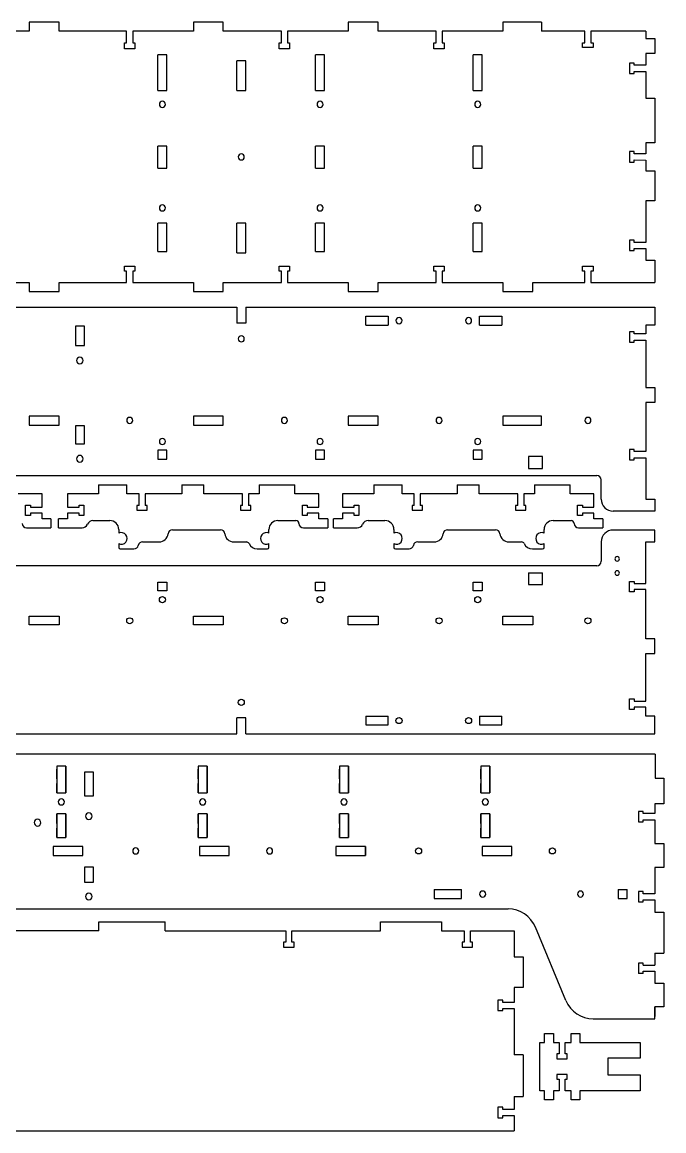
# Model space of a CAD drawing. Extents: x -1265 to 978, y -734 to 17.
# Drawn here: x -397 to 34, y -728 to 17 of the extents above; entities that cross this region are included whole.
import ezdxf

# ---------------------------------------------------------------- set-up
doc = ezdxf.new("R2010")
doc.units = 0
doc.linetypes.add('HIDDEN', pattern=[9.525, 6.35, -3.175])
doc.layers.get('0').update_dxf_attribs({"color": 253, "linetype": 'CONTINUOUS'})
doc.layers.add('HIDDEN', color=38, linetype='HIDDEN')

msp = doc.modelspace()

# ---------------------------------------------------------------- linework, layer by layer
at = {"color": 38}
for p, q in [((-392.26, 17.42), (-392.26, 11.42)), ((-372.26, 17.42), (-392.26, 17.42)), ((-372.26, 11.42), (-372.26, 17.42)), ((-281.84, 17.42), (-281.84, 11.42)), ((-261.84, 17.42), (-281.84, 17.42)), ((-261.84, 11.42), (-261.84, 17.42)), ((-177.84, 17.42), (-177.84, 11.42)), ((-157.84, 17.42), (-177.84, 17.42)), ((-157.84, 11.42), (-157.84, 17.42)), ((-73.84, 17.42), (-73.84, 11.42)), ((-47.84, 17.42), (-73.84, 17.42)), ((-47.84, 17.42), (-47.84, 11.42)), ((-392.26, 11.42), (-434.73, 11.42)), ((-326.83, 11.42), (-372.26, 11.42)), ((-326.83, 3.62), (-326.83, 11.42)), ((-322.73, 11.42), (-322.73, 3.62)), ((-281.84, 11.42), (-322.73, 11.42)), ((-222.83, 11.42), (-261.84, 11.42)), ((-222.83, 3.62), (-222.83, 11.42)), ((-218.73, 11.42), (-218.73, 3.62)), ((-177.84, 11.42), (-218.73, 11.42)), ((-118.83, 11.42), (-157.84, 11.42)), ((-118.83, 3.62), (-118.83, 11.42)), ((-114.73, 11.42), (-114.73, 3.62)), ((-73.84, 11.42), (-114.73, 11.42)), ((-18.83, 11.42), (-47.84, 11.42)), ((-18.83, 3.62), (-18.83, 11.42)), ((-14.73, 11.42), (-14.73, 3.62)), ((22.23, 11.42), (-14.73, 11.42)), ((22.23, 11.42), (22.23, 6.42)), ((-328.28, 3.62), (-326.83, 3.62)), ((-328.28, -0.58), (-328.28, 3.62)), ((-322.73, 3.62), (-321.28, 3.62)), ((-321.28, 3.62), (-321.28, -0.58)), ((-224.28, 3.62), (-222.83, 3.62)), ((-224.28, -0.58), (-224.28, 3.62)), ((-218.73, 3.62), (-217.28, 3.62)), ((-217.28, 3.62), (-217.28, -0.58)), ((-120.28, 3.62), (-118.83, 3.62)), ((-120.28, -0.58), (-120.28, 3.62)), ((-114.73, 3.62), (-113.28, 3.62)), ((-113.28, 3.62), (-113.28, -0.58)), ((-20.28, 3.62), (-18.83, 3.62)), ((-20.28, 0.42), (-20.28, 3.62)), ((-13.28, 0.42), (-20.28, 0.42)), ((-14.73, 3.62), (-13.28, 3.62)), ((-13.28, 3.62), (-13.28, 0.42)), ((22.23, 6.42), (28.23, 6.42)), ((28.23, 6.42), (28.23, -3.58)), ((-321.28, -0.58), (-328.28, -0.58)), ((-299.78, -4.58), (-305.78, -4.58)), ((-305.78, -28.58), (-305.78, -4.58)), ((-299.78, -28.58), (-299.78, -4.58)), ((-217.28, -0.58), (-224.28, -0.58)), ((-193.78, -4.58), (-199.78, -4.58)), ((-199.78, -28.58), (-199.78, -4.58)), ((-193.78, -28.58), (-193.78, -4.58)), ((-113.28, -0.58), (-120.28, -0.58)), ((-87.78, -4.58), (-93.78, -4.58)), ((-93.78, -28.58), (-93.78, -4.58)), ((-87.78, -28.58), (-87.78, -4.58)), ((22.23, -3.58), (22.23, -11.52)), ((28.23, -3.58), (22.23, -3.58)), ((-252.78, -28.58), (-252.78, -8.58)), ((-246.78, -8.58), (-252.78, -8.58)), ((-246.78, -28.58), (-246.78, -8.58)), ((11.22, -10.07), (11.22, -17.06)), ((14.42, -10.07), (11.22, -10.07)), ((14.42, -11.52), (14.42, -10.07)), ((22.23, -11.52), (14.42, -11.52)), ((11.22, -17.06), (14.41, -17.09)), ((14.41, -17.09), (14.42, -15.64)), ((14.42, -15.64), (22.23, -15.7)), ((22.23, -15.7), (22.22, -33.58)), ((-305.78, -28.58), (-299.78, -28.58)), ((-252.78, -28.58), (-246.78, -28.58)), ((-199.78, -28.58), (-193.78, -28.58)), ((-93.78, -28.58), (-87.78, -28.58)), ((22.22, -33.58), (28.22, -33.58)), ((28.22, -33.58), (28.22, -63.58)), ((-299.78, -65.84), (-305.78, -65.84)), ((-305.78, -80.64), (-305.78, -65.84)), ((-299.78, -80.64), (-299.78, -65.84)), ((-193.78, -65.84), (-199.78, -65.84)), ((-199.78, -80.64), (-199.78, -65.84)), ((-193.78, -80.64), (-193.78, -65.84)), ((-87.78, -65.84), (-93.78, -65.84)), ((-93.78, -80.64), (-93.78, -65.84)), ((-87.78, -80.64), (-87.78, -65.84)), ((28.22, -63.58), (22.22, -63.58)), ((22.22, -63.58), (22.22, -71.02)), ((14.41, -69.57), (11.21, -69.57)), ((11.21, -69.57), (11.21, -76.56)), ((14.41, -71.02), (14.41, -69.57)), ((22.22, -71.02), (14.41, -71.02)), ((-305.78, -80.64), (-299.78, -80.64)), ((-199.78, -80.64), (-193.78, -80.64)), ((-93.78, -80.64), (-87.78, -80.64)), ((11.21, -76.56), (14.41, -76.59)), ((14.41, -76.59), (14.42, -75.14)), ((14.42, -75.14), (22.22, -75.2)), ((22.22, -75.2), (22.22, -82.58)), ((22.22, -82.58), (28.22, -82.58)), ((28.22, -82.58), (28.22, -102.58)), ((22.22, -102.58), (22.21, -130.52)), ((28.22, -102.58), (22.22, -102.58)), ((-299.78, -117.58), (-305.78, -117.58)), ((-305.78, -136.58), (-305.78, -117.58)), ((-299.78, -136.58), (-299.78, -117.58)), ((-246.78, -117.58), (-252.78, -117.58)), ((-252.78, -137.58), (-252.78, -117.58)), ((-246.78, -137.58), (-246.78, -117.58)), ((-193.78, -117.58), (-199.78, -117.58)), ((-199.78, -136.58), (-199.78, -117.58)), ((-193.78, -136.58), (-193.78, -117.58)), ((-87.78, -117.58), (-93.78, -117.58)), ((-93.78, -136.58), (-93.78, -117.58)), ((-87.78, -136.58), (-87.78, -117.58)), ((14.41, -129.07), (11.21, -129.07)), ((11.21, -129.07), (11.21, -136.06)), ((14.41, -130.52), (14.41, -129.07)), ((22.21, -130.52), (14.41, -130.52)), ((-305.78, -136.58), (-299.78, -136.58)), ((-252.78, -137.58), (-246.78, -137.58)), ((-199.78, -136.58), (-193.78, -136.58)), ((-93.78, -136.58), (-87.78, -136.58)), ((11.21, -136.06), (14.41, -136.09)), ((14.41, -136.09), (14.42, -134.64)), ((14.42, -134.64), (22.21, -134.7)), ((22.21, -134.7), (22.21, -142.58)), ((-328.28, -146.58), (-321.28, -146.58)), ((-328.28, -149.78), (-328.28, -146.58)), ((-321.28, -146.58), (-321.28, -149.78)), ((-224.28, -146.58), (-217.28, -146.58)), ((-224.28, -149.78), (-224.28, -146.58)), ((-217.28, -146.58), (-217.28, -149.78)), ((-120.28, -146.58), (-113.28, -146.58)), ((-120.28, -149.78), (-120.28, -146.58)), ((-113.28, -146.58), (-113.28, -149.78)), ((-20.28, -149.78), (-20.28, -146.58)), ((-20.28, -146.58), (-13.28, -146.58)), ((-13.28, -146.58), (-13.28, -149.78)), ((22.21, -142.58), (28.21, -142.58)), ((28.21, -142.58), (28.21, -157.58)), ((-326.83, -149.78), (-328.28, -149.78)), ((-326.83, -157.58), (-326.83, -149.78)), ((-322.73, -149.78), (-322.73, -157.58)), ((-321.28, -149.78), (-322.73, -149.78)), ((-222.83, -149.78), (-224.28, -149.78)), ((-222.83, -157.58), (-222.83, -149.78)), ((-218.73, -149.78), (-218.73, -157.58)), ((-217.28, -149.78), (-218.73, -149.78)), ((-118.83, -149.78), (-120.28, -149.78)), ((-118.83, -157.58), (-118.83, -149.78)), ((-114.73, -149.78), (-114.73, -157.58)), ((-113.28, -149.78), (-114.73, -149.78)), ((-18.83, -149.78), (-20.28, -149.78)), ((-18.83, -157.58), (-18.83, -149.78)), ((-13.28, -149.78), (-14.73, -149.78)), ((-14.73, -149.78), (-14.73, -157.58)), ((-434.73, -157.58), (-392.26, -157.58)), ((-392.26, -157.58), (-392.26, -163.58)), ((-392.26, -163.58), (-372.26, -163.58)), ((-372.26, -157.58), (-326.83, -157.58)), ((-372.26, -163.58), (-372.26, -157.58)), ((-322.73, -157.58), (-281.84, -157.58)), ((-281.84, -157.58), (-281.84, -163.58)), ((-281.84, -163.58), (-261.84, -163.58)), ((-261.84, -157.58), (-222.83, -157.58)), ((-261.84, -163.58), (-261.84, -157.58)), ((-218.73, -157.58), (-177.84, -157.58)), ((-177.84, -157.58), (-177.84, -163.58)), ((-177.84, -163.58), (-157.84, -163.58)), ((-157.84, -157.58), (-118.83, -157.58)), ((-157.84, -163.58), (-157.84, -157.58)), ((-114.73, -157.58), (-73.84, -157.58)), ((-73.84, -157.58), (-73.84, -163.58)), ((-73.84, -163.58), (-53.84, -163.58)), ((-53.84, -163.58), (-53.84, -157.58)), ((-53.84, -157.58), (-18.83, -157.58)), ((-14.73, -157.58), (28.21, -157.58)), ((-458.77, -174.16), (-252.77, -174.16)), ((-252.77, -174.16), (-252.77, -184.88)), ((-246.77, -174.16), (28.23, -174.16)), ((-246.77, -174.16), (-246.77, -184.88)), ((28.23, -174.16), (28.23, -186.16)), ((-246.77, -184.88), (-252.77, -184.88)), ((-165.97, -186.15), (-165.97, -180.15)), ((-165.97, -180.15), (-150.99, -180.15)), ((-165.97, -186.15), (-150.99, -186.15)), ((-150.99, -180.15), (-150.99, -186.15)), ((-89.52, -186.15), (-89.52, -180.15)), ((-89.52, -180.15), (-74.54, -180.15)), ((-89.52, -186.15), (-74.54, -186.15)), ((-74.54, -180.15), (-74.54, -186.15)), ((22.23, -186.16), (22.23, -192.11)), ((28.23, -186.16), (22.23, -186.16)), ((-361.27, -186.74), (-361.27, -199.91)), ((-355.27, -186.74), (-361.27, -186.74)), ((-355.27, -199.91), (-355.27, -186.74)), ((11.23, -190.66), (11.23, -197.66)), ((14.43, -190.66), (11.23, -190.66)), ((14.43, -192.11), (14.43, -190.66)), ((22.23, -192.11), (14.43, -192.11)), ((-361.27, -199.91), (-355.27, -199.91)), ((11.23, -197.66), (14.43, -197.66)), ((14.43, -196.21), (22.23, -196.21)), ((14.43, -197.66), (14.43, -196.21)), ((22.23, -196.21), (22.23, -228.16)), ((22.23, -228.16), (28.23, -228.16)), ((28.23, -228.16), (28.23, -238.16)), ((22.23, -238.16), (22.23, -271.11)), ((28.23, -238.16), (22.23, -238.16)), ((-372.25, -247.36), (-392.25, -247.36)), ((-392.25, -247.36), (-392.25, -253.36)), ((-372.25, -253.36), (-372.25, -247.36)), ((-261.83, -247.36), (-281.83, -247.36)), ((-281.83, -247.36), (-281.83, -253.36)), ((-261.83, -253.36), (-261.83, -247.36)), ((-157.83, -247.36), (-177.83, -247.36)), ((-177.83, -247.36), (-177.83, -253.36)), ((-157.83, -253.36), (-157.83, -247.36)), ((-47.83, -247.36), (-73.83, -247.36)), ((-73.83, -247.36), (-73.83, -253.36)), ((-47.83, -253.36), (-47.83, -247.36)), ((-392.25, -253.36), (-372.25, -253.36)), ((-361.27, -253.93), (-361.27, -265.93)), ((-355.27, -253.93), (-361.27, -253.93)), ((-355.27, -265.93), (-355.27, -253.93)), ((-281.83, -253.36), (-261.83, -253.36)), ((-177.83, -253.36), (-157.83, -253.36)), ((-73.83, -253.36), (-47.83, -253.36)), ((-361.27, -265.93), (-355.27, -265.93)), ((-305.77, -270.23), (-305.77, -276.23)), ((-299.77, -270.23), (-305.77, -270.23)), ((-299.77, -276.23), (-299.77, -270.23)), ((-199.77, -270.23), (-199.77, -276.23)), ((-193.77, -270.23), (-199.77, -270.23)), ((-193.77, -276.23), (-193.77, -270.23)), ((-93.77, -270.23), (-93.77, -276.23)), ((-87.77, -270.23), (-93.77, -270.23)), ((-87.77, -276.23), (-87.77, -270.23)), ((-56.7, -274.5), (-56.7, -282.5)), ((-47.24, -274.5), (-56.7, -274.5)), ((-47.24, -282.5), (-47.24, -274.5)), ((11.23, -269.66), (11.23, -276.66)), ((14.43, -269.66), (11.23, -269.66)), ((14.43, -271.11), (14.43, -269.66)), ((22.23, -271.11), (14.43, -271.11)), ((14.43, -275.21), (22.23, -275.21)), ((14.43, -276.66), (14.43, -275.21)), ((22.23, -275.21), (22.23, -303.16)), ((-305.77, -276.23), (-299.77, -276.23)), ((-199.77, -276.23), (-193.77, -276.23)), ((-93.77, -276.23), (-87.77, -276.23)), ((-56.7, -282.5), (-47.24, -282.5)), ((11.23, -276.66), (14.43, -276.66)), ((-1225.79, -287.16), (-10.74, -287.16)), ((-7.74, -303.16), (-7.74, -290.16)), ((-345.65, -293.53), (-326.65, -293.53)), ((-345.65, -293.53), (-345.65, -299.53)), ((-326.65, -299.53), (-326.65, -293.53)), ((-289.71, -293.53), (-274.91, -293.53)), ((-289.71, -293.53), (-289.71, -299.53)), ((-274.91, -299.53), (-274.91, -293.53)), ((-237.65, -293.53), (-213.65, -293.53)), ((-237.65, -293.53), (-237.65, -299.53)), ((-213.65, -299.53), (-213.65, -293.53)), ((-160.67, -293.53), (-141.67, -293.53)), ((-160.67, -293.53), (-160.67, -299.53)), ((-141.67, -299.53), (-141.67, -293.53)), ((-104.73, -293.53), (-89.93, -293.53)), ((-104.73, -293.53), (-104.73, -299.53)), ((-89.93, -299.53), (-89.93, -293.53)), ((-52.67, -293.53), (-28.67, -293.53)), ((-52.67, -293.53), (-52.67, -299.53)), ((-28.67, -299.53), (-28.67, -293.53)), ((-383.72, -299.53), (-399.72, -299.53)), ((-383.72, -308.48), (-383.72, -299.53)), ((-345.65, -299.53), (-366.65, -299.53)), ((-366.65, -299.53), (-366.65, -308.48)), ((-318.47, -299.53), (-326.65, -299.53)), ((-318.47, -307.33), (-318.47, -299.53)), ((-289.71, -299.53), (-314.37, -299.53)), ((-314.37, -299.53), (-314.37, -307.33)), ((-248.93, -299.53), (-274.91, -299.53)), ((-248.93, -307.33), (-248.93, -299.53)), ((-237.65, -299.53), (-244.83, -299.53)), ((-244.83, -299.53), (-244.83, -307.33)), ((-197.65, -299.53), (-213.65, -299.53)), ((-197.65, -308.48), (-197.65, -299.53)), ((-160.67, -299.53), (-181.67, -299.53)), ((-181.67, -299.53), (-181.67, -308.48)), ((-133.49, -299.53), (-141.67, -299.53)), ((-133.49, -307.33), (-133.49, -299.53)), ((-104.73, -299.53), (-129.39, -299.53)), ((-129.39, -299.53), (-129.39, -307.33)), ((-63.95, -299.53), (-89.93, -299.53)), ((-63.95, -307.33), (-63.95, -299.53)), ((-52.67, -299.53), (-59.85, -299.53)), ((-59.85, -299.53), (-59.85, -307.33)), ((-12.67, -299.53), (-28.67, -299.53)), ((-12.67, -308.48), (-12.67, -299.53)), ((22.23, -303.16), (28.23, -303.16)), ((28.23, -303.16), (28.23, -311.16)), ((-394.72, -314.03), (-394.72, -307.03)), ((-394.72, -307.03), (-391.52, -307.03)), ((-391.52, -307.03), (-391.52, -308.48)), ((-391.52, -308.48), (-383.72, -308.48)), ((-383.72, -312.58), (-391.52, -312.58)), ((-391.52, -312.58), (-391.52, -314.03)), ((-383.72, -316.4), (-383.72, -312.58)), ((-366.65, -308.48), (-358.85, -308.48)), ((-358.85, -312.58), (-366.65, -312.58)), ((-366.65, -312.58), (-366.65, -316.4)), ((-358.85, -308.48), (-358.85, -307.03)), ((-358.85, -307.03), (-355.65, -307.03)), ((-358.85, -314.03), (-358.85, -312.58)), ((-355.65, -307.03), (-355.65, -314.03)), ((-318.47, -307.33), (-319.92, -307.33)), ((-319.92, -307.33), (-319.92, -310.53)), ((-319.92, -310.53), (-312.92, -310.53)), ((-312.92, -307.33), (-314.37, -307.33)), ((-312.92, -310.53), (-312.92, -307.33)), ((-250.38, -307.33), (-250.38, -310.53)), ((-248.93, -307.33), (-250.38, -307.33)), ((-250.38, -310.53), (-243.38, -310.53)), ((-243.38, -307.33), (-244.83, -307.33)), ((-243.38, -310.53), (-243.38, -307.33)), ((-208.65, -314.03), (-208.65, -307.03)), ((-208.65, -307.03), (-205.45, -307.03)), ((-205.45, -307.03), (-205.45, -308.48)), ((-205.45, -308.48), (-197.65, -308.48)), ((-197.65, -312.58), (-205.45, -312.58)), ((-205.45, -312.58), (-205.45, -314.03)), ((-197.65, -316.4), (-197.65, -312.58)), ((-181.67, -308.48), (-173.87, -308.48)), ((-173.87, -312.58), (-181.67, -312.58)), ((-181.67, -312.58), (-181.67, -316.4)), ((-173.87, -308.48), (-173.87, -307.03)), ((-173.87, -307.03), (-170.67, -307.03)), ((-173.87, -314.03), (-173.87, -312.58)), ((-170.67, -307.03), (-170.67, -314.03)), ((-133.49, -307.33), (-134.94, -307.33)), ((-134.94, -307.33), (-134.94, -310.53)), ((-134.94, -310.53), (-127.94, -310.53)), ((-127.94, -307.33), (-129.39, -307.33)), ((-127.94, -310.53), (-127.94, -307.33)), ((-65.4, -307.33), (-65.4, -310.53)), ((-63.95, -307.33), (-65.4, -307.33)), ((-65.4, -310.53), (-58.4, -310.53)), ((-58.4, -307.33), (-59.85, -307.33)), ((-58.4, -310.53), (-58.4, -307.33)), ((-23.67, -314.03), (-23.67, -307.03)), ((-23.67, -307.03), (-20.47, -307.03)), ((-20.47, -307.03), (-20.47, -308.48)), ((-20.47, -308.48), (-12.67, -308.48)), ((-12.67, -312.58), (-20.47, -312.58)), ((-20.47, -312.58), (-20.47, -314.03)), ((-12.67, -316.4), (-12.67, -312.58)), ((28.23, -311.16), (0.26, -311.16)), ((-391.52, -314.03), (-394.72, -314.03)), ((-377.72, -316.4), (-383.72, -316.4)), ((-377.72, -316.4), (-377.72, -322.4)), ((-372.65, -322.4), (-372.65, -316.4)), ((-366.65, -316.4), (-372.65, -316.4)), ((-355.65, -314.03), (-358.85, -314.03)), ((-349.45, -317.46), (-338.15, -317.46)), ((-225.15, -317.46), (-213, -317.46)), ((-205.45, -314.03), (-208.65, -314.03)), ((-191.65, -316.4), (-197.65, -316.4)), ((-191.65, -316.4), (-191.65, -322.4)), ((-187.67, -322.4), (-187.67, -316.4)), ((-181.67, -316.4), (-187.67, -316.4)), ((-170.67, -314.03), (-173.87, -314.03)), ((-164.47, -317.46), (-153.17, -317.46)), ((-40.17, -317.46), (-28.02, -317.46)), ((-20.47, -314.03), (-23.67, -314.03)), ((-6.67, -316.4), (-12.67, -316.4)), ((-6.67, -316.4), (-6.67, -322.4)), ((-394.07, -322.4), (-377.72, -322.4)), ((-372.65, -322.4), (-356.84, -322.4)), ((-332.15, -323.46), (-332.15, -325.94)), ((-296.01, -323.63), (-263.81, -323.63)), ((-231.15, -325.94), (-231.15, -323.46)), ((-208, -322.4), (-191.65, -322.4)), ((-187.67, -322.4), (-171.86, -322.4)), ((-147.17, -323.46), (-147.17, -325.94)), ((-111.03, -323.63), (-78.83, -323.63)), ((-46.17, -325.94), (-46.17, -323.46)), ((-23.02, -322.4), (-6.67, -322.4)), ((28.23, -323.84), (0.26, -323.84)), ((28.23, -331.84), (28.23, -323.84)), ((-332.15, -332.98), (-332.15, -335.53)), ((-316.1, -331.8), (-304.97, -331.8)), ((-254.85, -331.8), (-246.36, -331.8)), ((-231.15, -335.53), (-231.15, -332.98)), ((-147.17, -332.98), (-147.17, -335.53)), ((-131.12, -331.8), (-119.99, -331.8)), ((-69.87, -331.8), (-61.38, -331.8)), ((-46.17, -335.53), (-46.17, -332.98)), ((-7.74, -331.84), (-7.74, -344.84)), ((22.23, -359.79), (22.23, -331.84)), ((22.23, -331.84), (28.23, -331.84)), ((-331.15, -336.53), (-321.96, -336.53)), ((-239.05, -336.53), (-232.15, -336.53)), ((-146.17, -336.53), (-136.98, -336.53)), ((-54.07, -336.53), (-47.17, -336.53)), ((-10.74, -347.84), (-1225.79, -347.84)), ((-56.7, -352.5), (-56.7, -360.5)), ((-56.7, -352.5), (-47.24, -352.5)), ((-47.24, -360.5), (-47.24, -352.5)), ((-305.77, -364.77), (-305.77, -358.77)), ((-305.77, -358.77), (-299.77, -358.77)), ((-299.77, -364.77), (-305.77, -364.77)), ((-299.77, -358.77), (-299.77, -364.77)), ((-199.77, -364.77), (-199.77, -358.77)), ((-199.77, -358.77), (-193.77, -358.77)), ((-193.77, -364.77), (-199.77, -364.77)), ((-193.77, -358.77), (-193.77, -364.77)), ((-93.77, -364.77), (-93.77, -358.77)), ((-93.77, -358.77), (-87.77, -358.77)), ((-87.77, -364.77), (-93.77, -364.77)), ((-87.77, -358.77), (-87.77, -364.77)), ((-56.7, -360.5), (-47.24, -360.5)), ((11.23, -365.34), (11.23, -358.34)), ((11.23, -358.34), (14.43, -358.34)), ((14.43, -358.34), (14.43, -359.79)), ((14.43, -359.79), (22.23, -359.79)), ((22.23, -363.89), (14.43, -363.89)), ((14.43, -363.89), (14.43, -365.34)), ((22.23, -396.84), (22.23, -363.89)), ((14.43, -365.34), (11.23, -365.34)), ((-392.25, -381.64), (-372.25, -381.64)), ((-392.25, -387.64), (-392.25, -381.64)), ((-372.25, -381.64), (-372.25, -387.64)), ((-281.83, -381.64), (-261.83, -381.64)), ((-281.83, -387.64), (-281.83, -381.64)), ((-261.83, -381.64), (-261.83, -387.64)), ((-177.83, -381.64), (-157.83, -381.64)), ((-177.83, -387.64), (-177.83, -381.64)), ((-157.83, -381.64), (-157.83, -387.64)), ((-73.83, -381.64), (-53.83, -381.64)), ((-73.83, -387.64), (-73.83, -381.64)), ((-53.83, -381.64), (-53.83, -387.64)), ((-372.25, -387.64), (-392.25, -387.64)), ((-261.83, -387.64), (-281.83, -387.64)), ((-157.83, -387.64), (-177.83, -387.64)), ((-53.83, -387.64), (-73.83, -387.64)), ((28.23, -396.84), (22.23, -396.84)), ((28.23, -406.84), (28.23, -396.84)), ((22.23, -438.79), (22.23, -406.84)), ((22.23, -406.84), (28.23, -406.84)), ((11.23, -444.34), (11.23, -437.34)), ((11.23, -437.34), (14.43, -437.34)), ((14.43, -437.34), (14.43, -438.79)), ((14.43, -438.79), (22.23, -438.79)), ((14.43, -444.34), (11.23, -444.34)), ((22.23, -442.89), (14.43, -442.89)), ((14.43, -442.89), (14.43, -444.34)), ((22.23, -448.84), (22.23, -442.89)), ((-252.77, -460.84), (-252.77, -450.11)), ((-246.77, -450.11), (-252.77, -450.11)), ((-246.77, -460.84), (-246.77, -450.11)), ((-165.97, -448.84), (-165.97, -454.84)), ((-165.97, -448.84), (-150.99, -448.84)), ((-150.99, -454.84), (-150.99, -448.84)), ((-89.52, -448.84), (-89.52, -454.84)), ((-89.52, -448.84), (-74.54, -448.84)), ((-74.54, -454.84), (-74.54, -448.84)), ((28.23, -448.84), (22.23, -448.84)), ((28.23, -460.84), (28.23, -448.84)), ((-458.77, -460.84), (-252.77, -460.84)), ((-246.77, -460.84), (28.23, -460.84)), ((-165.97, -454.84), (-150.99, -454.84)), ((-89.52, -454.84), (-74.54, -454.84)), ((28.47, -474.47), (-1252.73, -474.47)), ((28.47, -474.47), (28.47, -490.47)), ((-373.72, -482.47), (-373.72, -500.47)), ((-367.72, -482.47), (-373.72, -482.47)), ((-367.72, -482.47), (-367.72, -500.47)), ((-367.72, -500.47), (-367.72, -482.47)), ((-278.71, -482.47), (-278.71, -500.47)), ((-272.71, -482.47), (-278.71, -482.47)), ((-272.71, -482.47), (-272.71, -500.47)), ((-272.71, -500.47), (-272.71, -482.47)), ((-183.71, -482.47), (-183.71, -500.47)), ((-177.71, -482.47), (-183.71, -482.47)), ((-177.71, -482.47), (-177.71, -500.47)), ((-177.71, -500.47), (-177.71, -482.47)), ((-88.7, -482.47), (-88.7, -500.47)), ((-82.7, -482.47), (-88.7, -482.47)), ((-82.71, -482.47), (-82.71, -500.47)), ((-82.7, -500.47), (-82.7, -482.47)), ((-355.21, -486.47), (-355.21, -502.47)), ((-349.21, -486.47), (-355.21, -486.47)), ((-349.21, -502.47), (-349.21, -486.47)), ((28.47, -490.47), (34.32, -490.47)), ((34.32, -490.47), (34.32, -507.82)), ((-373.72, -500.47), (-367.72, -500.47)), ((-355.21, -502.47), (-349.21, -502.47)), ((-278.71, -500.47), (-272.71, -500.47)), ((-183.71, -500.47), (-177.71, -500.47)), ((-88.7, -500.47), (-82.7, -500.47)), ((17.32, -512.97), (17.32, -519.97)), ((20.52, -512.97), (17.32, -512.97)), ((20.52, -514.42), (20.52, -512.97)), ((28.32, -507.82), (28.32, -514.42)), ((34.32, -507.82), (28.32, -507.82)), ((-373.72, -514.47), (-373.72, -530.47)), ((-367.72, -514.47), (-373.72, -514.47)), ((-367.72, -514.47), (-367.72, -530.47)), ((-367.72, -530.47), (-367.72, -514.47)), ((-278.71, -514.47), (-278.71, -530.47)), ((-272.71, -514.47), (-278.71, -514.47)), ((-272.71, -514.47), (-272.71, -530.47)), ((-272.71, -530.47), (-272.71, -514.47)), ((-183.71, -514.47), (-183.71, -530.47)), ((-177.71, -514.47), (-183.71, -514.47)), ((-177.71, -514.47), (-177.71, -530.47)), ((-177.71, -530.47), (-177.71, -514.47)), ((-88.7, -514.47), (-88.7, -530.47)), ((-82.7, -514.47), (-88.7, -514.47)), ((-82.71, -514.47), (-82.71, -530.47)), ((-82.7, -530.47), (-82.7, -514.47)), ((17.32, -519.97), (20.52, -519.97)), ((28.32, -514.42), (20.52, -514.42)), ((20.52, -518.52), (28.32, -518.52)), ((20.52, -519.97), (20.52, -518.52)), ((28.32, -518.52), (28.32, -534.52)), ((-373.72, -530.47), (-367.72, -530.47)), ((-278.71, -530.47), (-272.71, -530.47)), ((-183.71, -530.47), (-177.71, -530.47)), ((-88.7, -530.47), (-82.7, -530.47)), ((28.32, -534.52), (34.32, -534.52)), ((34.32, -534.52), (34.32, -550.52)), ((-356.25, -536.47), (-376.25, -536.47)), ((-376.25, -536.47), (-376.25, -542.47)), ((-376.25, -542.47), (-356.25, -542.47)), ((-376.24, -536.47), (-376.24, -542.47)), ((-356.25, -542.47), (-356.25, -536.47)), ((-277.83, -536.47), (-277.83, -542.47)), ((-257.83, -536.47), (-277.83, -536.47)), ((-277.83, -536.47), (-277.83, -542.47)), ((-277.83, -542.47), (-257.83, -542.47)), ((-257.83, -542.47), (-257.83, -536.47)), ((-186.24, -536.47), (-186.24, -542.47)), ((-166.24, -536.47), (-186.24, -536.47)), ((-186.24, -536.47), (-186.24, -542.47)), ((-186.24, -542.47), (-166.24, -542.47)), ((-166.24, -542.47), (-166.24, -536.47)), ((-87.82, -536.47), (-87.82, -542.47)), ((-67.82, -536.47), (-87.82, -536.47)), ((-87.82, -536.47), (-87.82, -542.47)), ((-87.82, -542.47), (-67.82, -542.47)), ((-67.82, -542.47), (-67.82, -536.47)), ((-355.21, -550.47), (-355.21, -560.47)), ((-349.21, -550.47), (-355.21, -550.47)), ((-349.21, -560.47), (-349.21, -550.47)), ((28.32, -550.52), (28.32, -568.22)), ((34.32, -550.52), (28.32, -550.52)), ((-355.21, -560.47), (-349.21, -560.47)), ((-119.98, -565.48), (-119.98, -571.48)), ((-119.98, -565.48), (-101.6, -565.48)), ((-101.6, -571.48), (-101.6, -565.48)), ((-101.6, -571.48), (-101.6, -565.48)), ((3.56, -565.48), (9.56, -565.48)), ((3.56, -565.48), (3.56, -571.48)), ((9.56, -571.48), (9.56, -565.48)), ((9.56, -571.48), (9.56, -565.48)), ((-119.98, -571.48), (-101.6, -571.48)), ((3.56, -571.48), (9.56, -571.48)), ((17.32, -566.77), (17.32, -573.77)), ((20.52, -566.77), (17.32, -566.77)), ((20.52, -568.22), (20.52, -566.77)), ((28.32, -568.22), (20.52, -568.22)), ((20.52, -572.32), (28.32, -572.32)), ((20.52, -573.77), (20.52, -572.32)), ((28.32, -572.32), (28.32, -580.52)), ((-1219.58, -578.47), (-70.43, -578.47)), ((17.32, -573.77), (20.52, -573.77)), ((28.32, -580.52), (34.32, -580.52)), ((34.32, -580.52), (34.32, -608.27)), ((-345.48, -593.06), (-345.48, -587.06)), ((-345.48, -587.06), (-300.95, -587.06)), ((-300.95, -593.06), (-300.95, -587.06)), ((-156.11, -587.06), (-115.25, -587.06)), ((-156.11, -593.06), (-156.11, -587.06)), ((-115.25, -587.06), (-115.25, -593.06)), ((-345.48, -593.06), (-426.62, -593.06)), ((-300.95, -593.06), (-219.82, -593.06)), ((-219.82, -593.06), (-219.82, -600.86)), ((-215.72, -600.86), (-215.72, -593.06)), ((-215.72, -593.06), (-156.11, -593.06)), ((-115.25, -593.06), (-99.82, -593.06)), ((-99.82, -593.06), (-99.82, -600.86)), ((-95.72, -593.06), (-66.22, -593.06)), ((-95.72, -600.86), (-95.72, -593.06)), ((-66.22, -593.06), (-66.22, -610.61)), ((-31.56, -639.94), (-51.96, -590.8)), ((-221.27, -600.86), (-221.27, -604.06)), ((-219.82, -600.86), (-221.27, -600.86)), ((-214.27, -600.86), (-215.72, -600.86)), ((-214.27, -604.06), (-214.27, -600.86)), ((-101.27, -600.86), (-101.27, -604.06)), ((-99.82, -600.86), (-101.27, -600.86)), ((-94.27, -600.86), (-95.72, -600.86)), ((-94.27, -604.06), (-94.27, -600.86)), ((-221.27, -604.06), (-214.27, -604.06)), ((-101.27, -604.06), (-94.27, -604.06)), ((-66.22, -610.61), (-60.22, -610.61)), ((-60.22, -610.61), (-60.22, -631.14)), ((28.32, -608.27), (28.32, -616.22)), ((28.32, -608.27), (34.32, -608.27)), ((17.32, -614.77), (17.32, -621.77)), ((20.52, -614.77), (17.32, -614.77)), ((20.52, -616.22), (20.52, -614.77)), ((20.52, -616.22), (28.32, -616.22)), ((20.52, -621.77), (17.32, -621.77)), ((20.52, -620.32), (28.32, -620.32)), ((20.52, -621.77), (20.52, -620.32)), ((28.32, -620.32), (28.32, -628.27)), ((-60.22, -631.14), (-66.22, -631.14)), ((-66.22, -631.14), (-66.22, -641.2)), ((28.32, -628.27), (34.32, -628.27)), ((34.32, -628.27), (34.32, -644.27)), ((-77.22, -639.75), (-77.22, -646.75)), ((-74.02, -639.75), (-77.22, -639.75)), ((-74.02, -641.2), (-74.02, -639.75)), ((-77.22, -646.75), (-74.02, -646.75)), ((-66.22, -641.2), (-74.02, -641.2)), ((-74.02, -645.3), (-66.22, -645.3)), ((-74.02, -646.75), (-74.02, -645.3)), ((-66.22, -645.3), (-66.22, -676.39)), ((28.32, -652.27), (28.32, -644.27)), ((34.32, -644.27), (28.32, -644.27)), ((-13.09, -652.27), (28.32, -652.27)), ((-45.96, -662.11), (-39.96, -662.11)), ((-45.96, -668.11), (-45.96, -662.11)), ((-39.96, -662.11), (-39.96, -668.11)), ((-28.06, -662.11), (-22.06, -662.11)), ((-28.06, -668.11), (-28.06, -662.11)), ((-22.06, -662.11), (-22.06, -668.11)), ((-48.96, -668.11), (-45.96, -668.11)), ((-48.96, -700.67), (-48.96, -668.11)), ((-39.96, -668.11), (-36.16, -668.11)), ((-36.16, -668.11), (-36.16, -675.91)), ((-32.06, -668.11), (-28.06, -668.11)), ((-32.06, -675.91), (-32.06, -668.11)), ((-22.06, -668.11), (18.37, -668.11)), ((18.37, -668.11), (18.37, -678.77)), ((-60.22, -676.39), (-66.22, -676.39)), ((-60.22, -676.39), (-60.22, -704.4)), ((-37.61, -675.91), (-37.61, -679.11)), ((-36.16, -675.91), (-37.61, -675.91)), ((-30.61, -675.91), (-32.06, -675.91)), ((-30.61, -679.11), (-30.61, -675.91)), ((-37.61, -679.11), (-30.61, -679.11)), ((-3.41, -678.77), (-3.41, -690.01)), ((18.37, -678.77), (-3.41, -678.77)), ((-37.61, -689.67), (-37.61, -692.87)), ((-30.61, -689.67), (-37.61, -689.67)), ((-30.61, -692.87), (-30.61, -689.67)), ((-3.41, -690.01), (18.37, -690.01)), ((18.37, -690.01), (18.37, -700.67)), ((-37.61, -692.87), (-36.16, -692.87)), ((-36.16, -692.87), (-36.16, -700.67)), ((-32.06, -692.87), (-30.61, -692.87)), ((-32.06, -700.67), (-32.06, -692.87)), ((-66.22, -704.4), (-66.22, -713.2)), ((-66.22, -704.4), (-60.22, -704.4)), ((-45.96, -700.67), (-48.96, -700.67)), ((-45.96, -706.67), (-45.96, -700.67)), ((-39.96, -706.67), (-45.96, -706.67)), ((-39.96, -700.67), (-39.96, -706.67)), ((-36.16, -700.67), (-39.96, -700.67)), ((-28.06, -700.67), (-32.06, -700.67)), ((-28.06, -706.67), (-28.06, -700.67)), ((-22.06, -706.67), (-28.06, -706.67)), ((-22.06, -700.67), (-22.06, -706.67)), ((18.37, -700.67), (-22.06, -700.67)), ((-77.22, -711.75), (-77.22, -718.75)), ((-74.02, -711.75), (-77.22, -711.75)), ((-74.02, -713.2), (-74.02, -711.75)), ((-66.22, -713.2), (-74.02, -713.2)), ((-77.22, -718.75), (-74.02, -718.75)), ((-74.02, -717.3), (-66.22, -717.3)), ((-74.02, -718.75), (-74.02, -717.3)), ((-66.22, -717.3), (-66.22, -727.54)), ((-580.22, -727.54), (-66.22, -727.54))]:
    msp.add_line(p, q, dxfattribs=at)
at = {"color": 38, "extrusion": (-4.16118e-16, -1.33059e-16, -1)}
for centre in [(302.78, -37.81), (196.78, -37.81), (90.78, -37.81), (249.78, -73.08), (302.78, -107.35), (196.78, -107.35), (90.78, -107.35)]:
    msp.add_circle(centre, 2.05, dxfattribs=at)
at = {"color": 38, "extrusion": (-3.8534e-15, -4.16334e-16, -1)}
for centre, radius in [((143.7, -183.15), 2.05), ((96.95, -183.15), 2.05), ((249.77, -195.37), 2.05), ((358.27, -209.91), 2.25), ((324.76, -250.16), 2.05), ((220.76, -250.16), 2.05), ((116.76, -250.16), 2.05), ((16.76, -250.16), 2.05), ((302.77, -264.36), 2.05), ((196.77, -264.36), 2.05), ((90.77, -264.36), 2.05), ((358.27, -275.93), 2.25), ((370.72, -506.5), 2.05), ((275.7, -506.5), 2.05), ((180.71, -506.5), 2.05), ((85.69, -506.5), 2.05), ((352.21, -516.13), 2.25), ((320.67, -539.47), 2.05), ((230.76, -539.47), 2.05), ((352.21, -570.13), 2.25), ((87.5, -568.48), 2.05), ((21.71, -568.48), 2.05)]:
    msp.add_circle(centre, radius, dxfattribs=at)
at = {"color": 38, "extrusion": (3.02116e-15, 5.84673e-15, -1)}
msp.add_circle((-2.95, -343.22), 1.5, dxfattribs=at)
at = {"color": 38, "extrusion": (3.02116e-15, 5.85288e-15, -1)}
msp.add_circle((-2.95, -352.74), 1.5, dxfattribs=at)
at = {"color": 38}
for centre in [(-302.77, -370.64), (-196.77, -370.64), (-90.77, -370.64), (-324.76, -384.84), (-220.76, -384.84), (-116.76, -384.84), (-16.76, -384.84), (-249.77, -439.62), (-143.7, -451.84), (-96.95, -451.84), (-130.56, -539.47), (-40.56, -539.47)]:
    msp.add_circle(centre, 2.05, dxfattribs=at)
for centre, radius, start, end in [((-10.74, -290.16), 3, 0, 90), ((0.26, -303.16), 8, 180, 270), ((-394.07, -319.4), 3, 180.68757, 270), ((-356.84, -318.4), 4, 270, 337.51966), ((-349.45, -321.46), 4, 90, 157.51966), ((-338.15, -323.46), 6, 360, 90), ((-225.15, -323.46), 6, 90, 180), ((-213, -319.46), 2, 0.68757, 90), ((-208, -319.4), 3, 180.68757, 270), ((-171.86, -318.4), 4, 270, 337.51966), ((-164.47, -321.46), 4, 90, 157.51966), ((-153.17, -323.46), 6, 360, 90), ((-40.17, -323.46), 6, 90, 180), ((-28.02, -319.46), 2, 0.68757, 90), ((-23.02, -319.4), 3, 180.68757, 270), ((-330.42, -329.46), 3.92, 243.81145, 116.18855), ((-304.97, -325.8), 6, 270, 354.68722), ((-296.01, -326.63), 3, 90, 174.68722), ((-263.81, -326.63), 3, 5.31278, 90), ((-254.85, -325.8), 6, 185.31278, 270), ((-232.88, -329.46), 3.92, 63.81145, 296.18855), ((-145.44, -329.46), 3.92, 243.81145, 116.18855), ((-119.99, -325.8), 6, 270, 354.68722), ((-111.03, -326.63), 3, 90, 174.68722), ((-78.83, -326.63), 3, 5.31278, 90), ((-69.87, -325.8), 6, 185.31278, 270), ((-47.9, -329.46), 3.92, 63.81145, 296.18855), ((0.26, -331.84), 8, 90, 180), ((-321.96, -333.53), 3, 270, 347.81253), ((-316.1, -334.8), 3, 90, 167.81253), ((-246.36, -333.8), 2, 24.10018, 90), ((-239.05, -330.53), 6, 204.10018, 270), ((-136.98, -333.53), 3, 270, 347.81253), ((-131.12, -334.8), 3, 90, 167.81253), ((-61.38, -333.8), 2, 24.10018, 90), ((-54.07, -330.53), 6, 204.10018, 270), ((-331.15, -335.53), 1, 180, 270), ((-232.15, -335.53), 1, 270, 360), ((-146.17, -335.53), 1, 180, 270), ((-47.17, -335.53), 1, 270, 360), ((-10.74, -344.84), 3, 270, 360), ((-386.76, -520.47), 2.25, 270, 268.12913), ((-70.43, -598.47), 20, 22.54505, 90), ((-13.09, -632.27), 20, 202.54505, 270)]:
    msp.add_arc(centre, radius, start, end, dxfattribs=at)
at = {"layer": 'HIDDEN'}
for p, q in [((28.22, -174.16), (28.22, -186.16)), ((28.22, -174.16), (28.23, -174.16)), ((22.22, -186.16), (22.22, -192.11)), ((22.22, -186.16), (22.23, -186.16)), ((28.22, -186.16), (28.23, -186.16)), ((22.22, -192.11), (22.23, -192.11)), ((22.22, -196.21), (22.22, -228.16)), ((22.23, -196.21), (22.22, -196.21)), ((22.23, -228.16), (22.22, -228.16)), ((28.22, -228.16), (28.22, -238.16)), ((28.23, -228.16), (28.22, -228.16)), ((22.22, -238.16), (22.22, -271.11)), ((22.22, -238.16), (22.23, -238.16)), ((28.22, -238.16), (28.23, -238.16)), ((22.22, -271.11), (22.23, -271.11)), ((22.22, -275.21), (22.22, -303.16)), ((22.23, -275.21), (22.22, -275.21)), ((22.23, -303.16), (22.22, -303.16)), ((28.22, -303.16), (28.22, -311.16)), ((28.23, -303.16), (28.22, -303.16)), ((28.22, -311.16), (28.23, -311.16)), ((28.22, -331.84), (28.22, -323.84)), ((28.22, -323.84), (28.23, -323.84)), ((22.22, -359.79), (22.22, -331.84)), ((22.23, -331.84), (22.22, -331.84)), ((28.23, -331.84), (28.22, -331.84)), ((22.23, -359.79), (22.22, -359.79)), ((22.22, -396.84), (22.22, -363.89)), ((22.22, -363.89), (22.23, -363.89)), ((22.22, -396.84), (22.23, -396.84)), ((28.22, -406.84), (28.22, -396.84)), ((28.22, -396.84), (28.23, -396.84)), ((22.22, -438.79), (22.22, -406.84)), ((22.23, -406.84), (22.22, -406.84)), ((28.23, -406.84), (28.22, -406.84)), ((22.23, -438.79), (22.22, -438.79)), ((22.22, -448.84), (22.22, -442.89)), ((22.22, -442.89), (22.23, -442.89)), ((22.22, -448.84), (22.23, -448.84)), ((28.22, -460.84), (28.22, -448.84)), ((28.22, -448.84), (28.23, -448.84)), ((28.22, -460.84), (28.23, -460.84)), ((-373.72, -500.47), (-373.72, -482.47)), ((-373.72, -482.47), (-373.72, -482.47)), ((-367.72, -482.47), (-367.72, -482.47)), ((-278.71, -500.47), (-278.71, -482.47)), ((-278.71, -482.47), (-278.71, -482.47)), ((-272.71, -482.47), (-272.71, -482.47)), ((-183.71, -500.47), (-183.71, -482.47)), ((-183.71, -482.47), (-183.71, -482.47)), ((-177.71, -482.47), (-177.71, -482.47)), ((-88.71, -500.47), (-88.71, -482.47)), ((-88.71, -482.47), (-88.7, -482.47)), ((-82.71, -482.47), (-82.7, -482.47)), ((34.32, -490.47), (34.32, -507.82)), ((34.32, -490.47), (34.32, -490.47)), ((-373.72, -500.47), (-373.72, -500.47)), ((-367.72, -500.47), (-367.72, -500.47)), ((-278.71, -500.47), (-278.71, -500.47)), ((-272.71, -500.47), (-272.71, -500.47)), ((-183.71, -500.47), (-183.71, -500.47)), ((-177.71, -500.47), (-177.71, -500.47)), ((-88.7, -500.47), (-88.71, -500.47)), ((-82.7, -500.47), (-82.71, -500.47)), ((28.32, -507.82), (28.32, -514.42)), ((28.32, -507.82), (28.32, -507.82)), ((34.32, -507.82), (34.32, -507.82)), ((-373.72, -530.47), (-373.72, -514.47)), ((-373.72, -514.47), (-373.72, -514.47)), ((-367.72, -514.47), (-367.72, -514.47)), ((-278.71, -530.47), (-278.71, -514.47)), ((-278.71, -514.47), (-278.71, -514.47)), ((-272.71, -514.47), (-272.71, -514.47)), ((-183.71, -530.47), (-183.71, -514.47)), ((-183.71, -514.47), (-183.71, -514.47)), ((-177.71, -514.47), (-177.71, -514.47)), ((-88.71, -530.47), (-88.71, -514.47)), ((-88.71, -514.47), (-88.7, -514.47)), ((-82.71, -514.47), (-82.7, -514.47)), ((28.32, -514.42), (28.32, -514.42)), ((28.32, -518.52), (28.32, -534.52)), ((28.32, -518.52), (28.32, -518.52)), ((-373.72, -530.47), (-373.72, -530.47)), ((-367.72, -530.47), (-367.72, -530.47)), ((-278.71, -530.47), (-278.71, -530.47)), ((-272.71, -530.47), (-272.71, -530.47)), ((-183.71, -530.47), (-183.71, -530.47)), ((-177.71, -530.47), (-177.71, -530.47)), ((-88.7, -530.47), (-88.71, -530.47)), ((-82.7, -530.47), (-82.71, -530.47)), ((28.32, -534.52), (28.32, -534.52)), ((34.32, -534.52), (34.32, -550.52)), ((34.32, -534.52), (34.32, -534.52)), ((-376.25, -536.47), (-376.24, -536.47)), ((-376.25, -542.47), (-376.24, -542.47)), ((-356.25, -536.47), (-356.24, -536.47)), ((-356.24, -542.47), (-356.25, -542.47)), ((-356.24, -542.47), (-356.24, -536.47)), ((-277.83, -536.47), (-277.83, -536.47)), ((-277.83, -542.47), (-277.83, -542.47)), ((-257.83, -542.47), (-257.83, -536.47)), ((-257.83, -536.47), (-257.83, -536.47)), ((-257.83, -542.47), (-257.83, -542.47)), ((-186.24, -536.47), (-186.24, -536.47)), ((-186.24, -542.47), (-186.24, -542.47)), ((-166.24, -536.47), (-166.24, -542.47)), ((-166.24, -536.47), (-166.24, -536.47)), ((-166.24, -542.47), (-166.24, -542.47)), ((-87.82, -536.47), (-87.82, -536.47)), ((-87.82, -542.47), (-87.82, -542.47)), ((-67.82, -542.47), (-67.82, -536.47)), ((-67.82, -536.47), (-67.82, -536.47)), ((-67.82, -542.47), (-67.82, -542.47)), ((28.32, -550.52), (28.32, -568.22)), ((28.32, -550.52), (28.32, -550.52)), ((34.32, -550.52), (34.32, -550.52)), ((-119.98, -565.48), (-119.98, -571.48)), ((-119.98, -565.48), (-119.98, -565.48)), ((-101.6, -565.48), (-101.6, -565.48)), ((3.56, -565.48), (3.56, -571.48)), ((3.56, -565.48), (3.56, -565.48)), ((9.56, -565.48), (9.56, -565.48)), ((-119.98, -571.48), (-119.98, -571.48)), ((-101.6, -571.48), (-101.6, -571.48)), ((3.56, -571.48), (3.56, -571.48)), ((9.56, -571.48), (9.56, -571.48)), ((28.32, -568.22), (28.32, -568.22)), ((28.32, -572.32), (28.32, -580.52)), ((28.32, -572.32), (28.32, -572.32)), ((28.32, -580.52), (28.32, -580.52)), ((34.32, -580.52), (34.32, -608.27)), ((34.32, -580.52), (34.32, -580.52)), ((28.32, -608.27), (28.32, -616.22)), ((28.32, -608.27), (28.32, -608.27)), ((34.32, -608.27), (34.32, -608.27)), ((28.32, -616.22), (28.32, -616.22)), ((28.32, -620.32), (28.32, -628.27)), ((28.32, -620.32), (28.32, -620.32)), ((28.32, -628.27), (28.32, -628.27)), ((34.32, -628.27), (34.32, -644.27)), ((34.32, -628.27), (34.32, -628.27)), ((28.32, -644.27), (28.32, -652.27)), ((28.32, -644.27), (28.32, -644.27)), ((34.32, -644.27), (34.32, -644.27)), ((28.32, -652.27), (28.32, -652.27))]:
    msp.add_line(p, q, dxfattribs=at)

doc.saveas('drawing.dxf')
